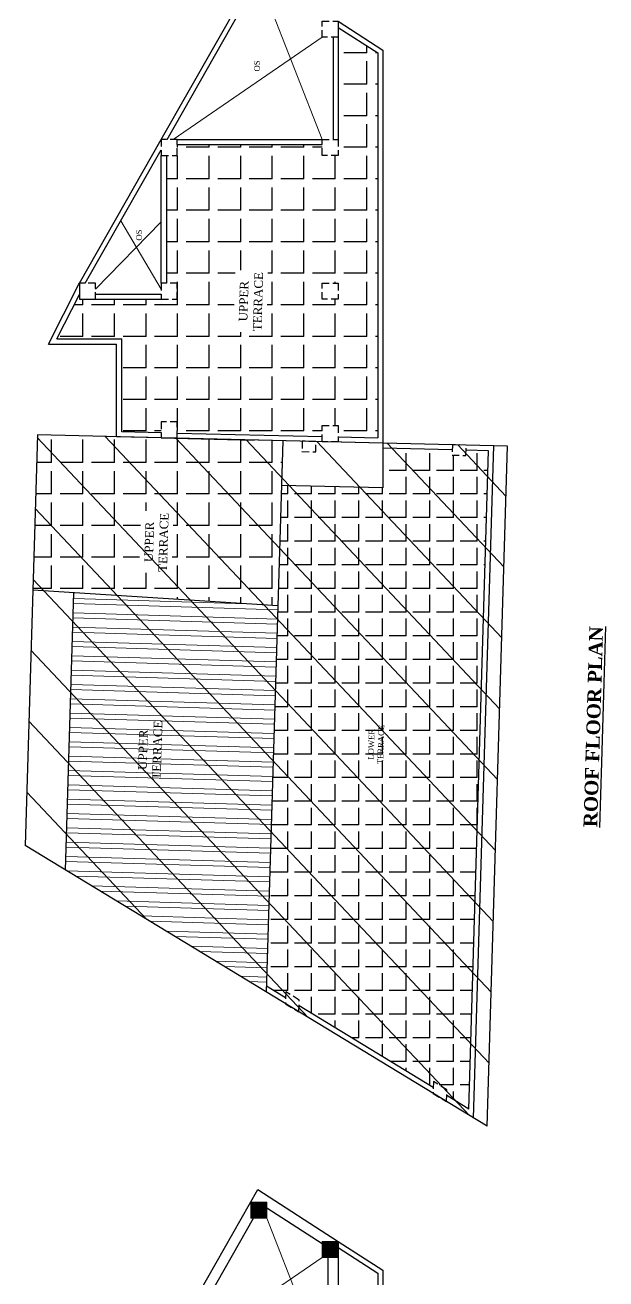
# Model space of a CAD drawing. Header units: inches. Extents: x 4069 to 291496, y -47643 to 12535.
# Drawn here: x 136900 to 137406, y -22410 to -21316 of the extents above; entities that cross this region are included whole.
import ezdxf

# ---------------------------------------------------------------- set-up
doc = ezdxf.new("R2010")
doc.units = ezdxf.units.IN
doc.header["$LTSCALE"] = 5
doc.header["$MEASUREMENT"] = 0
doc.linetypes.add('HIDDEN', pattern=[0.375, 0.25, -0.125])
doc.layers.add('A-WALL', color=7, linetype='Continuous', lineweight=9)
doc.layers.add('TEXT', color=6, linetype='Continuous')
doc.layers.add('WALL', color=7, linetype='Continuous')
doc.styles.add('ordinary', font='times.ttf')
pattern_1 = [(90, (113987.795, -147620.298), (-27.5, 2e-14), [20, -7.5]), (180, (113987.795, -147620.298), (-2e-14, -27.5), [20, -7.5])]

msp = doc.modelspace()

# ---------------------------------------------------------------- hatches: boundary and pattern name
at = {"layer": 'A-WALL', "ltscale": 5}
h = msp.add_hatch(dxfattribs=at)
h.set_pattern_fill('STEEL', color=254, scale=100, angle=493.28998543, style=0)
h.set_pattern_definition([(178.28999, (135775.788, -35888.028), (-0.373012, -12.494433), []), (178.28999, (135771.239, -35892.314), (-0.373012, -12.494433), [])])
h.paths.add_polyline_path([(136996.16701, -21973.40615), (136997.76718, -21919.81883), (137021.67415, -21920.53272), (137020.07398, -21974.12004)], flags=24)
h.paths.add_polyline_path([(136942.46436, -21811.20337), (136935.2316, -22053.47239), (137110.13628, -22159.80995), (137120.207, -21822.48034)])
h = msp.add_hatch(dxfattribs=at)
h.set_pattern_fill('ANSI31', color=256, angle=450)
h.set_pattern_definition([(135, (138600.4027, -46888.73104), (-0.08838834765, -0.08838834765), [])])
h.paths.add_polyline_path([(137096.68156, -22357.0319), (137110.68156, -22357.0319), (137110.68156, -22343.0319), (137096.68156, -22343.0319)])
h = msp.add_hatch(dxfattribs=at)
h.set_pattern_fill('ANSI31', color=256, angle=450)
h.set_pattern_definition([(135, (138662.58218, -46923.10841), (-0.08838834765, -0.08838834765), [])])
h.paths.add_polyline_path([(137158.86104, -22391.40928), (137172.86104, -22391.40928), (137172.86104, -22377.40928), (137158.86104, -22377.40928)])
at = {"layer": 'WALL', "linetype": 'ByBlock', "ltscale": 5, "true_color": 0xf8991e}
h = msp.add_hatch(dxfattribs=at)
h.set_pattern_fill('ANGLE', color=30, scale=100, angle=450)
h.set_pattern_definition(pattern_1)
h.paths.add_polyline_path([(137032.57871, -21420.39536), (137032.57871, -21429.89536), (137023.07871, -21429.89536), (137023.07871, -21541.46215), (137032.57871, -21541.46215), (137032.57871, -21555.46215), (137018.57871, -21555.46215), (136947.19531, -21555.46215), (136947.19531, -21551.21612), (136927.49255, -21589.96215), (136984.07871, -21589.96215), (136984.07871, -21671.02952), (137018.57871, -21671.84715), (137018.57871, -21662.34841), (137032.57871, -21662.34841), (137032.57871, -21672.17894), (137158.86104, -21675.17175), (137158.86104, -21665.67301), (137172.86104, -21665.67301), (137172.86104, -21675.50354), (137207.36104, -21676.32117), (137207.36104, -21340.53707), (137172.86104, -21318.24383), (137172.86104, -21415.89536), (137172.86104, -21429.89536), (137158.86104, -21429.89536), (137158.86104, -21420.39536)])
h.paths.add_polyline_path([(137158.86104, -21555.46215), (137158.86104, -21541.46215), (137172.86104, -21541.46215), (137172.86104, -21555.46215)], flags=16)
h.paths.add_polyline_path([(137110.06176, -21584.82094), (137111.67952, -21530.64447), (137083.17835, -21529.7934), (137081.56058, -21583.96986)], flags=16)
h = msp.add_hatch(dxfattribs=at)
h.set_pattern_fill('ANSI31', color=30, scale=350, angle=448.28998543)
h.set_pattern_definition([(133.29, (133744.113, -30437.716), (-31.8453, -29.99899), [])])
h.paths.add_polyline_path([(137302.72795, -22276.90075), (136899.85762, -22031.96592), (136910.55075, -21673.78822), (137320.44341, -21683.50241)])
h = msp.add_hatch(dxfattribs=at)
h.set_pattern_fill('ANGLE', color=30, scale=100, angle=450)
h.set_pattern_definition(pattern_1)
h.paths.add_polyline_path([(137027.65495, -21794.83848), (137029.27271, -21740.66201), (137000.77154, -21739.81094), (136999.15377, -21793.9874)], flags=16)
h.paths.add_polyline_path([(136979.57871, -21675.42414), (136910.55075, -21673.78822), (136906.51641, -21808.92263), (137120.207, -21822.48034), (137124.49472, -21678.85855)])
h = msp.add_hatch(dxfattribs=at)
h.set_pattern_fill('ANGLE', color=30, scale=75, angle=450)
h.set_pattern_definition([(90, (113987.795, -147620.298), (-20.625, 1e-14), [15, -5.625]), (180, (113987.795, -147620.298), (-1e-14, -20.625), [15, -5.625])])
h.paths.add_polyline_path([(137197.32435, -21961.41544), (137198.39113, -21925.69055), (137214.32911, -21926.16648), (137213.26233, -21961.89136)], flags=24)
h.paths.add_polyline_path([(137211.86104, -21719.94003), (137123.3309, -21717.84192), (137110.2907, -22154.63743), (137126.99508, -22164.79326), (137127.1495, -22159.62074), (137138.94083, -22166.78956), (137138.78641, -22171.96209), (137255.71706, -22243.05293), (137255.87148, -22237.8804), (137267.66281, -22245.04923), (137267.50839, -22250.22175), (137286.6693, -22261.87109), (137303.81344, -21687.60955), (137284.31855, -21687.14754), (137284.18426, -21691.64562), (137272.1874, -21691.3613), (137272.32169, -21686.86322), (137211.86104, -21685.43034)])

# ---------------------------------------------------------------- linework, layer by layer
at = {"layer": 'A-WALL', "lineweight": 30}
for p, q in [((137018.57871, -21415.89536), (137102.85493, -21267.64948)), ((137023.75504, -21415.89536), (137096.68156, -21287.61413)), ((137172.86104, -21312.88609), (137172.86104, -21415.89536)), ((137172.86104, -21312.88609), (137211.86104, -21338.08715)), ((137172.86104, -21318.24383), (137207.36104, -21340.53707)), ((137168.36104, -21326.88609), (137168.36104, -21415.89536)), ((137207.36104, -21340.53707), (137207.36104, -21676.32117)), ((137211.86104, -21338.08715), (137211.86104, -21719.94003)), ((136947.19531, -21541.46215), (137018.57871, -21415.89536)), ((137032.57871, -21415.89536), (137159.36104, -21415.89536)), ((136952.37164, -21541.46215), (137018.57871, -21425.00077)), ((137032.57871, -21420.39536), (137158.86104, -21420.39536)), ((137018.57871, -21541.46215), (137018.57871, -21429.89536)), ((137023.07871, -21429.89536), (137023.07871, -21541.46215)), ((136920.15586, -21594.46215), (136946.35747, -21542.93596)), ((136946.35747, -21542.93596), (136947.19531, -21541.46215)), ((136947.19531, -21541.46215), (136947.19531, -21555.46215)), ((136927.49255, -21589.96215), (136947.19531, -21551.21612)), ((136947.19531, -21555.46215), (137018.57871, -21555.46215)), ((136961.19531, -21550.96215), (137018.57871, -21550.96215)), ((136927.49255, -21589.96215), (136984.07871, -21589.96215)), ((136984.07871, -21671.02952), (136984.07871, -21589.96215)), ((136920.15586, -21594.46215), (136979.57871, -21594.46215)), ((136979.57871, -21675.42414), (136979.57871, -21594.46215)), ((136910.55075, -21673.78822), (136899.85762, -22031.96592)), ((137320.44341, -21683.50241), (136910.55075, -21673.78822)), ((137018.57871, -21676.34841), (136979.57871, -21675.42414)), ((137211.86104, -21680.92908), (136982.5319, -21675.49413)), ((137018.57871, -21671.84715), (136984.07871, -21671.02952)), ((137018.57871, -21676.34841), (137099.49027, -21678.26596)), ((137032.57871, -21672.17894), (137158.86104, -21675.17175)), ((137124.49472, -21678.85855), (137110.13628, -22159.80995)), ((137172.86104, -21675.50354), (137207.36104, -21676.32117)), ((137272.32169, -21686.86322), (137211.86104, -21685.43034)), ((137303.81344, -21687.60955), (137284.31855, -21687.14754)), ((137286.6693, -22261.87109), (137303.81344, -21687.60955)), ((137290.93662, -22269.73192), (137308.44655, -21683.21809)), ((137302.72795, -22276.90075), (137320.44341, -21683.50241)), ((137211.86104, -21719.94003), (137123.3309, -21717.84192)), ((136906.51641, -21808.92263), (137120.207, -21822.48034)), ((136935.2316, -22053.47239), (136942.46436, -21811.20337)), ((137302.72795, -22276.90075), (136899.85762, -22031.96592)), ((137126.99508, -22164.79326), (137110.2907, -22154.63743)), ((137255.71706, -22243.05293), (137138.78641, -22171.96209)), ((137286.6693, -22261.87109), (137267.50839, -22250.22175)), ((137018.57871, -22480.41855), (137102.85493, -22332.17266)), ((137102.85493, -22332.17266), (137172.86104, -22377.40928)), ((137110.68156, -22347.94557), (137158.86104, -22379.07823)), ((137028.93137, -22480.41855), (137099.07537, -22357.0319)), ((137172.86104, -22377.40928), (137172.86104, -22480.41855)), ((137172.86104, -22377.40928), (137211.86104, -22402.61034)), ((137163.86104, -22391.40928), (137163.86104, -22480.41855)), ((137172.86104, -22382.76702), (137207.36104, -22405.06026)), ((137211.86104, -22402.61034), (137211.86104, -22784.46322)), ((137207.36104, -22405.06026), (137207.36104, -22740.84435))]:
    msp.add_line(p, q, dxfattribs=at)
at = {"layer": 'A-WALL', "ltscale": 5}
for p, q in [((137158.86104, -21415.89536), (137110.68156, -21292.50872)), ((137158.86104, -21326.88609), (137028.93137, -21415.89536)), ((136961.19531, -21546.46215), (137018.57871, -21487.78417)), ((137018.57871, -21546.46215), (136983.29848, -21487.06037)), ((137158.86104, -22480.41855), (137110.68156, -22357.0319)), ((137158.86104, -22391.40928), (137028.93137, -22480.41855))]:
    msp.add_line(p, q, dxfattribs=at)
for points in [[(137096.68156, -22357.0319), (137096.68156, -22343.0319), (137110.68156, -22343.0319), (137110.68156, -22357.0319)], [(137158.86104, -22391.40928), (137158.86104, -22377.40928), (137172.86104, -22377.40928), (137172.86104, -22391.40928)]]:
    msp.add_lwpolyline(points, close=True, dxfattribs=at)
at = {"layer": 'WALL', "color": 2, "linetype": 'HIDDEN', "ltscale": 5}
for points in [[(137158.86104, -21326.88609), (137158.86104, -21312.88609), (137172.86104, -21312.88609), (137172.86104, -21326.88609)], [(137032.57871, -21429.89536), (137032.57871, -21415.89536), (137018.57871, -21415.89536), (137018.57871, -21429.89536)], [(137158.86104, -21429.89536), (137158.86104, -21415.89536), (137172.86104, -21415.89536), (137172.86104, -21429.89536)], [(136961.19531, -21555.46215), (136961.19531, -21541.46215), (136947.19531, -21541.46215), (136947.19531, -21555.46215)], [(137032.57871, -21555.46215), (137032.57871, -21541.46215), (137018.57871, -21541.46215), (137018.57871, -21555.46215)], [(137158.86104, -21555.46215), (137158.86104, -21541.46215), (137172.86104, -21541.46215), (137172.86104, -21555.46215)], [(137032.57871, -21676.34841), (137032.57871, -21662.34841), (137018.57871, -21662.34841), (137018.57871, -21676.34841)], [(137158.86104, -21679.67301), (137158.86104, -21665.67301), (137172.86104, -21665.67301), (137172.86104, -21679.67301)], [(137141.2217, -21688.2575), (137153.21856, -21688.54182), (137153.48713, -21679.54565), (137141.49027, -21679.26134)], [(137141.2217, -21688.2575), (137153.21856, -21688.54182), (137153.48713, -21679.54565), (137141.49027, -21679.26134)], [(137272.1874, -21691.3613), (137284.18426, -21691.64562), (137284.45283, -21682.64946), (137272.45598, -21682.36514)], [(137138.63199, -22177.13461), (137138.94083, -22166.78956), (137127.1495, -22159.62074), (137126.84066, -22169.96579)], [(137267.35397, -22255.39428), (137267.66281, -22245.04923), (137255.87148, -22237.8804), (137255.56264, -22248.22545)]]:
    msp.add_lwpolyline(points, close=True, dxfattribs=at)

# ---------------------------------------------------------------- texts
at = {"layer": 'TEXT', "style": 'ordinary'}
for p in [(137104.52063, -21356.67382), (137001.68997, -21504.22651)]:
    msp.add_text('OS', height=5, rotation=90, dxfattribs=at).set_placement(p)
at = {"layer": 'TEXT', "attachment_point": 8, "rotation": 88.28959735, "style": 'ordinary'}
for s, insert, char_height in [('UPPER\\PTERRACE', (137106.77085, -21557.56971), 7.5), ('UPPER\\PTERRACE', (137024.36404, -21767.58725), 7.5), ('UPPER\\PTERRACE', (137018.95128, -21948.89315), 7.5), ('LOWER\\PTERRACE', (137212.54628, -21943.99161), 5)]:
    msp.add_mtext_dynamic_manual_height_columns(s, width=101.5687276, gutter_width=1720.71691, heights=[0], dxfattribs=dict(at, insert=insert, char_height=char_height))
at = {"layer": 'TEXT', "insert": (137401.4153, -21928.52259), "char_height": 12, "width": 219.8150831, "attachment_point": 8, "rotation": 88.28959735, "style": 'ordinary'}
msp.add_mtext('{\\fTimes New Roman|b1|i0|c0|p18;\\LROOF FLOOR PLAN}', dxfattribs=at)

doc.saveas('drawing.dxf')
